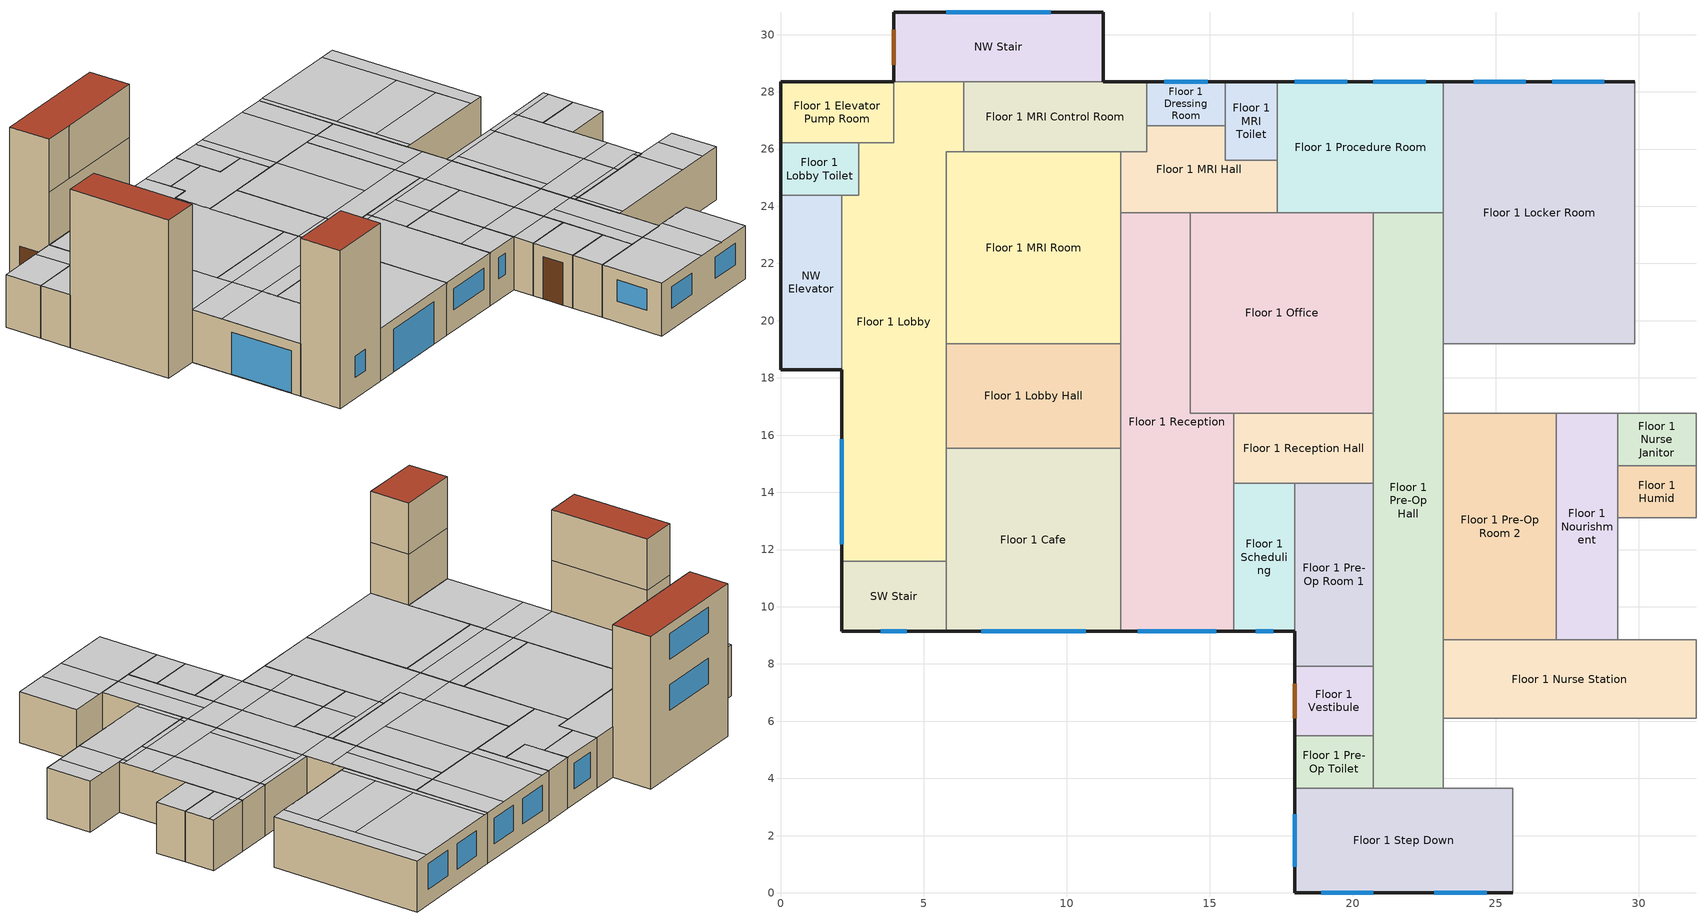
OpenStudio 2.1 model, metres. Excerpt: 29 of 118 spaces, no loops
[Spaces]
Floor 1 Vestibule
 floor ground: 20.73,7.92 20.73,5.49 17.98,5.49 17.98,7.92 z0
 wall outside: 17.98,7.92 17.98,5.49 z0:3.05
 wall to Floor 1 Pre-Op Hall: 20.73,5.49 20.73,7.92 z0:3.05
 wall to Floor 1 Pre-Op Room 1: 20.73,7.92 17.98,7.92 z0:3.05
 wall to Floor 1 Pre-Op Toilet: 17.98,5.49 20.73,5.49 z0:3.05
 door: 17.98,7.32 17.98,6.1 z0:2.44
 ceiling to Floor 2 Exam 1: 20.73,5.49 20.73,7.92 17.98,7.92 17.98,5.49 z3.05
Floor 1 Lobby
 floor ground: 6.4,28.35 6.4,25.91 5.79,25.91 5.79,11.58 2.13,11.58 2.13,24.38 2.74,24.38 2.74,26.21 3.96,26.21 3.96,28.35 z0
 wall outside: 2.13,18.29 2.13,11.58 z0:3.05
 wall to SW Stair: 2.13,11.58 5.79,11.58 z0:3.05
 wall to Floor 1 MRI Room: 5.79,19.2 5.79,25.91 6.4,25.91 z0:3.05
 wall to Floor 1 Elevator Pump Room: 3.96,28.35 3.96,26.21 2.74,26.21 z0:3.05
 wall to Floor 1 Lobby Toilet: 2.74,26.21 2.74,24.38 2.13,24.38 z0:3.05
 wall to Floor 1 MRI Control Room: 6.4,25.91 6.4,28.35 z0:3.05
 wall to Floor 1 Cafe: 5.79,11.58 5.79,15.54 z0:3.05
 wall to Floor 1 Lobby Hall: 5.79,15.54 5.79,19.2 z0:3.05
 wall to NW Stair: 6.4,28.35 3.96,28.35 z0:3.05
 wall to NW Elevator: 2.13,24.38 2.13,18.29 z0:3.05
 window (Window U-0.620788435 and Window SHGC 0.407): 2.13,15.85 2.13,12.19 z0.03:2.46
 ceiling to Floor 2 Work Hall: 5.79,16.46 5.79,18.29 2.13,18.29 2.13,16.46 z3.05
 ceiling to Floor 2 Work: 5.79,18.29 5.79,25.91 6.4,25.91 6.4,28.35 3.96,28.35 3.96,26.21 2.74,26.21 2.74,24.38 2.13,24.38 2.13,18.29 z3.05
 ceiling to Floor 2 Reception: 5.79,11.58 5.79,16.46 2.13,16.46 2.13,11.58 z3.05
Floor 1 Scheduling
 floor ground: 17.98,14.33 17.98,9.14 15.85,9.14 15.85,14.33 z0
 wall outside: 15.85,9.14 17.98,9.14 z0:3.05
 wall to Floor 1 Reception: 15.85,14.33 15.85,9.14 z0:3.05
 wall to Floor 1 Pre-Op Room 1: 17.98,9.14 17.98,14.33 z0:3.05
 wall to Floor 1 Reception Hall: 17.98,14.33 15.85,14.33 z0:3.05
 window (Window U-0.620788435 and Window SHGC 0.407): 16.61,9.14 17.22,9.14 z1.22:2.44
 ceiling to Floor 2 Reception Toilet: 17.98,10.97 17.98,14.33 15.85,14.33 15.85,10.97 z3.05
 ceiling to Floor 2 Reception Hall: 17.98,9.14 17.98,10.97 15.85,10.97 15.85,9.14 z3.05
SW Stair
 floor ground: 5.79,11.58 5.79,9.14 2.13,9.14 2.13,11.58 z0
 wall outside: 2.13,11.58 2.13,9.14 5.79,9.14 z0:9.14
 wall to Floor 3 Undeveloped 2: 5.79,9.14 5.79,11.58 2.13,11.58 z6.1:9.14
 wall to Floor 1 Cafe: 5.79,9.14 5.79,11.58 z0:3.05
 wall to Floor 2 Reception: 5.79,9.14 5.79,11.58 2.13,11.58 z3.05:6.1
 window (Window U-0.620788435 and Window SHGC 0.407): 3.51,9.14 4.42,9.14 z1.22:2.44
 roof outside: 5.79,9.14 5.79,11.58 2.13,11.58 2.13,9.14 z9.14
Floor 1 Lobby Hall
 floor ground: 11.89,19.2 11.89,15.54 5.79,15.54 5.79,19.2 z0
 wall to Floor 1 MRI Room: 11.89,19.2 5.79,19.2 z0:3.05
 wall to Floor 1 Cafe: 5.79,15.54 11.89,15.54 z0:3.05
 wall to Floor 1 Reception: 11.89,15.54 11.89,19.2 z0:3.05
 ceiling to Floor 2 Work Hall: 11.89,16.46 11.89,18.29 5.79,18.29 5.79,16.46 z3.05
 ceiling to Floor 2 Work: 11.89,18.29 11.89,19.2 5.79,19.2 5.79,18.29 z3.05
 ceiling to Floor 2 Reception: 11.89,15.54 11.89,16.46 5.79,16.46 5.79,15.54 z3.05
Floor 1 Pre-Op Room 1
 floor ground: 20.73,14.33 20.73,7.92 17.98,7.92 17.98,14.33 z0
 wall outside: 17.98,9.14 17.98,7.92 z0:3.05
 wall to Floor 1 Reception Hall: 20.73,14.33 17.98,14.33 z0:3.05
 wall to Floor 1 Pre-Op Hall: 20.73,7.92 20.73,14.33 z0:3.05
 ceiling to Floor 2 Scheduling 2: 20.73,10.97 20.73,14.33 17.98,14.33 17.98,10.97 z3.05
 ceiling to Floor 2 Reception Hall: 20.73,9.14 20.73,10.97 17.98,10.97 17.98,9.14 z3.05
 ceiling to Floor 2 Exam 1: 20.73,7.92 20.73,9.14 17.98,9.14 17.98,7.92 z3.05
Floor 1 MRI Hall
 floor ground: 15.54,26.82 15.54,25.6 17.37,25.6 17.37,23.77 11.89,23.77 11.89,25.91 12.8,25.91 12.8,26.82 z0
 wall to Floor 1 MRI Toilet: 17.37,25.6 15.54,25.6 15.54,26.82 z0:3.05
 wall to Floor 1 Dressing Room: 15.54,26.82 12.8,26.82 z0:3.05
 wall to Floor 1 Office: 14.33,23.77 17.37,23.77 z0:3.05
 wall to Floor 1 MRI Room: 11.89,25.91 11.89,23.77 z0:3.05
 wall to Floor 1 MRI Control Room: 12.8,26.82 12.8,25.91 11.89,25.91 z0:3.05
 wall to Floor 1 Reception: 11.89,23.77 14.33,23.77 z0:3.05
 wall to Floor 1 Procedure Room: 17.37,23.77 17.37,25.6 z0:3.05
 ceiling to Floor 2 Work: 17.37,23.77 17.37,25.6 15.54,25.6 15.54,26.82 12.8,26.82 12.8,25.91 11.89,25.91 11.89,23.77 z3.05
Floor 1 Pre-Op Hall
 floor ground: 23.16,23.77 23.16,3.66 20.73,3.66 20.73,23.77 z0
 wall to Floor 1 Nurse Hall: 23.16,3.66 23.16,6.1 z0:3.05
 wall to Floor 1 Office: 20.73,23.77 20.73,16.76 z0:3.05
 wall to Floor 1 Locker Room Hall: 23.16,16.76 23.16,19.2 z0:3.05
 wall to Floor 1 Pre-Op Room 2: 23.16,8.84 23.16,16.76 z0:3.05
 wall to Floor 1 Procedure Room: 23.16,23.77 20.73,23.77 z0:3.05
 wall to Floor 1 Nurse Station: 23.16,6.1 23.16,8.84 z0:3.05
 wall to Floor 1 Step Down: 20.73,3.66 23.16,3.66 z0:3.05
 wall to Floor 1 Locker Room: 23.16,19.2 23.16,23.77 z0:3.05
 wall to Floor 1 Pre-Op Toilet: 20.73,5.49 20.73,3.66 z0:3.05
 wall to Floor 1 Reception Hall: 20.73,16.76 20.73,14.33 z0:3.05
 ceiling to Floor 2 Exam 1: 21.64,3.66 21.64,9.14 20.73,9.14 20.73,3.66 z3.05
 ceiling to Floor 2 Exam Hall 1: 23.16,3.66 23.16,9.14 21.64,9.14 21.64,3.66 z3.05
 ceiling to Floor 2 Work Hall: 23.16,16.46 23.16,18.29 20.73,18.29 20.73,16.46 z3.05
 ceiling to Floor 2 Exam Hall 6: 23.16,18.29 23.16,23.77 21.64,23.77 21.64,18.29 z3.05
 ceiling to Floor 2 Exam 9: 21.64,18.29 21.64,23.77 20.73,23.77 20.73,18.29 z3.05
 ceiling to Floor 2 Scheduling 2: 23.16,10.97 23.16,16.46 20.73,16.46 20.73,10.97 z3.05
 ceiling to Floor 2 Reception Hall: 23.16,9.14 23.16,10.97 20.73,10.97 20.73,9.14 z3.05
NW Elevator
 floor ground: 2.13,24.38 2.13,18.29 0,18.29 0,24.38 z0
 wall outside: 0,24.38 0,18.29 2.13,18.29 z0:9.14
 wall to Floor 3 Office Toilet: 2.13,24.38 0,24.38 z6.1:9.14
 wall to Floor 1 Lobby Toilet: 2.13,24.38 0,24.38 z0:3.05
 wall to Floor 3 Elevator Hall: 2.13,18.29 2.13,24.38 z6.1:9.14
 wall to Floor 2 Work Toilet: 2.13,24.38 0,24.38 z3.05:6.1
 wall to Floor 2 Work: 2.13,18.29 2.13,24.38 z3.05:6.1
 roof outside: 2.13,18.29 2.13,24.38 0,24.38 0,18.29 z9.14
Floor 1 Reception
 floor ground: 14.33,23.77 14.33,16.76 15.85,16.76 15.85,9.14 11.89,9.14 11.89,23.77 z0
 wall outside: 11.89,9.14 15.85,9.14 z0:3.05
 wall to Floor 1 Cafe: 11.89,15.54 11.89,9.14 z0:3.05
 wall to Floor 1 Reception Hall: 15.85,14.33 15.85,16.76 z0:3.05
 wall to Floor 1 Office: 15.85,16.76 14.33,16.76 14.33,23.77 z0:3.05
 wall to Floor 1 MRI Room: 11.89,23.77 11.89,19.2 z0:3.05
 window (Window U-0.620788435 and Window SHGC 0.407): 12.5,9.14 15.24,9.14 z1.22:2.44
 ceiling to Floor 2 Work Hall: 15.85,16.46 15.85,16.76 14.33,16.76 14.33,18.29 11.89,18.29 11.89,16.46 z3.05
 ceiling to Floor 2 Reception: 15.85,9.14 15.85,16.46 11.89,16.46 11.89,9.14 z3.05
 ceiling to Floor 2 Work: 14.33,18.29 14.33,23.77 11.89,23.77 11.89,18.29 z3.05
NW Stair
 floor ground: 11.28,30.78 11.28,28.35 3.96,28.35 3.96,30.78 z0
 wall outside: 11.28,28.35 11.28,30.78 3.96,30.78 3.96,28.35 z0:9.14
 wall to Floor 3 Office: 5.79,28.35 11.28,28.35 z6.1:9.14
 wall to Floor 1 MRI Control Room: 6.4,28.35 11.28,28.35 z0:3.05
 wall to Floor 2 Work: 3.96,28.35 11.28,28.35 z3.05:6.1
 wall to Floor 3 Elevator Hall: 3.96,28.35 5.79,28.35 z6.1:9.14
 window (Window U-0.620788435 and Window SHGC 0.407): 9.45,30.78 5.79,30.78 z3.96:5.49; 9.45,30.78 5.79,30.78 z7.01:8.53
 door: 3.96,30.18 3.96,28.96 z0:2.44
 roof outside: 11.28,28.35 11.28,30.78 3.96,30.78 3.96,28.35 z9.14
Floor 1 MRI Room
 floor ground: 11.89,25.91 11.89,19.2 5.79,19.2 5.79,25.91 z0
 wall to Floor 1 MRI Control Room: 11.89,25.91 6.4,25.91 z0:3.05
 ceiling to Floor 2 Work: 11.89,19.2 11.89,25.91 5.79,25.91 5.79,19.2 z3.05
Floor 1 Procedure Room
 floor ground: 23.16,28.35 23.16,23.77 17.37,23.77 17.37,28.35 z0
 wall outside: 23.16,28.35 17.37,28.35 z0:3.05
 wall to Floor 1 Locker Room: 23.16,23.77 23.16,28.35 z0:3.05
 wall to Floor 1 Office: 17.37,23.77 20.73,23.77 z0:3.05
 wall to Floor 1 MRI Toilet: 17.37,28.35 17.37,25.6 z0:3.05
 window (Window U-0.620788435 and Window SHGC 0.407): 19.81,28.35 17.98,28.35 / 22.56,28.35 20.73,28.35 z0.91:2.44
 ceiling to Floor 2 Work: 17.98,23.77 17.98,28.35 17.37,28.35 17.37,23.77 z3.05
 ceiling to Floor 2 Exam Hall 6: 23.16,23.77 23.16,28.35 21.64,28.35 21.64,23.77 z3.05
 ceiling to Floor 2 Exam 9: 21.64,23.77 21.64,28.35 17.98,28.35 17.98,23.77 z3.05
Floor 1 Cafe
 floor ground: 11.89,15.54 11.89,9.14 5.79,9.14 5.79,15.54 z0
 wall outside: 5.79,9.14 11.89,9.14 z0:3.05
 window (Window U-0.620788435 and Window SHGC 0.407): 7.01,9.14 10.67,9.14 z0.03:2.46
 ceiling to Floor 2 Reception: 11.89,9.14 11.89,15.54 5.79,15.54 5.79,9.14 z3.05
Floor 1 Pre-Op Room 2
 floor ground: 27.13,16.76 27.13,8.84 23.16,8.84 23.16,16.76 z0
 wall to Floor 1 Nurse Station: 23.16,8.84 27.13,8.84 z0:3.05
 wall to Floor 1 Locker Room Hall: 27.13,16.76 23.16,16.76 z0:3.05
 wall to Floor 1 Nourishment: 27.13,8.84 27.13,16.76 z0:3.05
 ceiling to Floor 2 Work Hall: 27.13,16.46 27.13,16.76 23.16,16.76 23.16,16.46 z3.05
 ceiling to Floor 2 Exam Hall 1: 23.47,8.84 23.47,9.14 23.16,9.14 23.16,8.84 z3.05
 ceiling to Floor 2 Exam 2: 27.13,8.84 27.13,9.14 23.47,9.14 23.47,8.84 z3.05
 ceiling to Floor 2 Reception Hall: 27.13,9.14 27.13,10.97 23.16,10.97 23.16,9.14 z3.05
 ceiling to Floor 2 Scheduling 2: 23.77,10.97 23.77,16.46 23.16,16.46 23.16,10.97 z3.05
 ceiling to Floor 2 X-Ray: 27.13,10.97 27.13,16.46 23.77,16.46 23.77,10.97 z3.05
Floor 1 Locker Room
 floor ground: 29.87,28.35 29.87,19.2 23.16,19.2 23.16,28.35 z0
 wall outside: 29.87,28.35 23.16,28.35 z0:3.05
 wall to Floor 1 Locker Room Hall: 23.16,19.2 29.87,19.2 z0:3.05
 wall to Floor 1 Lounge: 29.87,19.2 29.87,28.35 z0:3.05
 window (Window U-0.620788435 and Window SHGC 0.407): 28.8,28.35 26.97,28.35 / 26.06,28.35 24.23,28.35 z0.91:2.44
 ceiling to Floor 2 Exam Hall 5: 29.87,19.2 29.87,28.35 28.96,28.35 28.96,19.2 z3.05
 ceiling to Floor 2 Exam 8: 28.96,23.77 28.96,28.35 23.47,28.35 23.47,23.77 z3.05
 ceiling to Floor 2 Exam Hall 6: 23.47,19.2 23.47,28.35 23.16,28.35 23.16,19.2 z3.05
 ceiling to Floor 2 Nurse Station 2: 28.96,19.2 28.96,21.34 23.47,21.34 23.47,19.2 z3.05
 ceiling to Floor 2 Storage 3: 28.96,21.34 28.96,23.77 23.47,23.77 23.47,21.34 z3.05
Floor 1 Nurse Station
 floor ground: 32,8.84 32,6.1 23.16,6.1 23.16,8.84 z0
 wall to Floor 1 Nurse Hall: 23.16,6.1 32,6.1 z0:3.05
 wall to Floor 1 Clean: 32,8.84 29.26,8.84 z0:3.05
 wall to Floor 1 Nourishment: 29.26,8.84 27.13,8.84 z0:3.05
 wall to Floor 1 PACU: 32,6.1 32,8.84 z0:3.05
 ceiling to Floor 2 Exam Hall 2: 30.78,6.1 30.78,8.84 28.96,8.84 28.96,6.1 z3.05
 ceiling to Floor 2 Exam Hall 1: 23.47,6.1 23.47,8.84 23.16,8.84 23.16,6.1 z3.05
 ceiling to Floor 2 Exam 3: 32,6.1 32,8.84 30.78,8.84 30.78,6.1 z3.05
 ceiling to Floor 2 Exam 2: 28.96,6.1 28.96,8.84 23.47,8.84 23.47,6.1 z3.05
Floor 1 Pre-Op Toilet
 floor ground: 20.73,5.49 20.73,3.66 17.98,3.66 17.98,5.49 z0
 wall outside: 17.98,5.49 17.98,3.66 z0:3.05
 wall to Floor 1 Step Down: 17.98,3.66 20.73,3.66 z0:3.05
 ceiling to Floor 2 Exam 1: 20.73,3.66 20.73,5.49 17.98,5.49 17.98,3.66 z3.05
Floor 1 Dressing Room
 floor ground: 15.54,28.35 15.54,26.82 12.8,26.82 12.8,28.35 z0
 wall outside: 15.54,28.35 12.8,28.35 z0:3.05
 wall to Floor 1 MRI Toilet: 15.54,26.82 15.54,28.35 z0:3.05
 wall to Floor 1 MRI Control Room: 12.8,28.35 12.8,26.82 z0:3.05
 window (Window U-0.620788435 and Window SHGC 0.407): 14.94,28.35 13.41,28.35 z0.91:2.44
 ceiling to Floor 2 Work: 15.54,26.82 15.54,28.35 12.8,28.35 12.8,26.82 z3.05
Floor 1 Office
 floor ground: 20.73,23.77 20.73,16.76 14.33,16.76 14.33,23.77 z0
 wall to Floor 1 Reception Hall: 15.85,16.76 20.73,16.76 z0:3.05
 ceiling to Floor 2 Work Hall: 20.73,16.76 20.73,18.29 14.33,18.29 14.33,16.76 z3.05
 ceiling to Floor 2 Exam 9: 20.73,18.29 20.73,23.77 17.98,23.77 17.98,18.29 z3.05
 ceiling to Floor 2 Work: 17.98,18.29 17.98,23.77 14.33,23.77 14.33,18.29 z3.05
Floor 1 Nourishment
 floor ground: 29.26,16.76 29.26,8.84 27.13,8.84 27.13,16.76 z0
 wall to Floor 1 Nurse Janitor: 29.26,14.94 29.26,16.76 z0:3.05
 wall to Floor 1 Humid: 29.26,13.11 29.26,14.94 z0:3.05
 wall to Floor 1 Locker Room Hall: 29.26,16.76 27.13,16.76 z0:3.05
 wall to Floor 1 Clean: 29.26,8.84 29.26,13.11 z0:3.05
 ceiling to Floor 2 X-Ray: 29.26,10.97 29.26,16.46 27.13,16.46 27.13,10.97 z3.05
 ceiling to Floor 2 Exam 2: 28.96,8.84 28.96,9.14 27.13,9.14 27.13,8.84 z3.05
 ceiling to Floor 2 Reception Hall: 29.26,9.14 29.26,10.97 27.13,10.97 27.13,9.14 z3.05
 ceiling to Floor 2 Work Hall: 29.26,16.46 29.26,16.76 27.13,16.76 27.13,16.46 z3.05
 ceiling to Floor 2 Exam Hall 2: 29.26,8.84 29.26,9.14 28.96,9.14 28.96,8.84 z3.05
Floor 1 Elevator Pump Room
 floor ground: 3.96,28.35 3.96,26.21 0,26.21 0,28.35 z0
 wall outside: 3.96,28.35 0,28.35 0,26.21 z0:3.05
 wall to Floor 1 Lobby Toilet: 0,26.21 2.74,26.21 z0:3.05
 ceiling to Floor 2 Work: 3.96,26.21 3.96,28.35 2.74,28.35 2.74,26.21 z3.05
 ceiling to Floor 2 Janitor: 2.74,26.21 2.74,28.35 0,28.35 0,26.21 z3.05
Floor 1 Lobby Toilet
 floor ground: 2.74,26.21 2.74,24.38 0,24.38 0,26.21 z0
 wall outside: 0,26.21 0,24.38 z0:3.05
 ceiling to Floor 2 Work Toilet: 2.74,24.38 2.74,26.21 0,26.21 0,24.38 z3.05
Floor 1 MRI Control Room
 floor ground: 12.8,28.35 12.8,25.91 6.4,25.91 6.4,28.35 z0
 wall outside: 12.8,28.35 11.28,28.35 z0:3.05
 ceiling to Floor 2 Work: 12.8,25.91 12.8,28.35 6.4,28.35 6.4,25.91 z3.05
Floor 1 Humid
 floor ground: 32,14.94 32,13.11 29.26,13.11 29.26,14.94 z0
 wall to Floor 1 Clean: 29.26,13.11 32,13.11 z0:3.05
 wall to Floor 1 Nurse Janitor: 32,14.94 29.26,14.94 z0:3.05
 wall to Floor 1 Sterile Storage: 32,13.11 32,14.94 z0:3.05
 ceiling to Floor 2 X-Ray: 32,13.11 32,14.94 29.26,14.94 29.26,13.11 z3.05
Floor 1 Step Down
 floor ground: 25.6,3.66 25.6,0 17.98,0 17.98,3.66 z0
 wall outside: 17.98,3.66 17.98,0 25.6,0 z0:3.05
 wall to Floor 1 Nurse Hall: 25.6,3.66 23.16,3.66 z0:3.05
 wall to Floor 1 Recovery Room: 25.6,0 25.6,3.66 z0:3.05
 window (Window U-0.620788435 and Window SHGC 0.407): 22.86,0 24.69,0 / 18.9,0 20.73,0 / 17.98,2.74 17.98,0.91 z1.22:2.44
 ceiling to Floor 2 Exam 1: 21.64,0 21.64,3.66 17.98,3.66 17.98,0 z3.05
 ceiling to Floor 2 Exam Hall 1: 23.47,0 23.47,3.66 21.64,3.66 21.64,0 z3.05
 ceiling to Floor 2 Exam 2: 25.6,0 25.6,3.66 23.47,3.66 23.47,0 z3.05
Floor 1 Reception Hall
 floor ground: 20.73,16.76 20.73,14.33 15.85,14.33 15.85,16.76 z0
 ceiling to Floor 2 Work Hall: 20.73,16.46 20.73,16.76 15.85,16.76 15.85,16.46 z3.05
 ceiling to Floor 2 Reception Toilet: 17.98,14.33 17.98,16.46 15.85,16.46 15.85,14.33 z3.05
 ceiling to Floor 2 Scheduling 2: 20.73,14.33 20.73,16.46 17.98,16.46 17.98,14.33 z3.05
Floor 1 Nurse Janitor
 floor ground: 32,16.76 32,14.94 29.26,14.94 29.26,16.76 z0
 wall to Floor 1 Sterile Storage: 32,14.94 32,16.76 z0:3.05
 wall to Floor 1 Locker Room Hall: 32,16.76 29.26,16.76 z0:3.05
 ceiling to Floor 2 Work Hall: 32,16.46 32,16.76 29.26,16.76 29.26,16.46 z3.05
 ceiling to Floor 2 X-Ray: 32,14.94 32,16.46 29.26,16.46 29.26,14.94 z3.05
Floor 1 MRI Toilet
 floor ground: 17.37,28.35 17.37,25.6 15.54,25.6 15.54,28.35 z0
 wall outside: 17.37,28.35 15.54,28.35 z0:3.05
 ceiling to Floor 2 Work: 17.37,25.6 17.37,28.35 15.54,28.35 15.54,25.6 z3.05
[Site]
Miami Intl Ap_FL_USA: Latitude {deg}=25.82; Longitude {deg}=-80.3; Time Zone {hr}=-5; Elevation {m}=11; Terrain=City
[Building]
DOE Ref Pre-1980-Outpatient-ASHRAE 169-2006-1A created: 2017-12-29 16:55:58 -0700: North Axis {deg}=0; Default Construction Set=DOE Ref Pre-1980 - Outpatient - ASHRAE 169-2006-1A adj ext wall insulation adj roof insulation; Standards Building Type=Outpatient
[Site:GroundTemperature:BuildingSurface]
22.509, 22.645, 22.781, 22.956, 23.052, 23.08, 23.116, 23.108, 23.133, 23.139, 23.077, 22.913
[Site:WaterMainsTemperature]
Calculation Method=Correlation; Annual Average Outdoor Air Temperature {C}=24.4917; Maximum Difference In Monthly Average Outdoor Air Temperatures {deltaC}=8.7
[SizingPeriod:DesignDay] Barometric Pressure {Pa}=101193; Sky Clearness=0; Rain Indicator=0; Snow Indicator=0; Day of Month=21; Daylight Saving Time Indicator=0; Humidity Indicating Type=Wetbulb; Dry-Bulb Temperature Range Modifier Type=DefaultMultipliers
Name | Maximum Dry-Bulb Temperature {C} | Daily Dry-Bulb Temperature Range {deltaC} | Humidity Indicating Conditions at Maximum Dry-Bulb | Wind Speed {m/s} | Wind Direction {deg} | Month | Day Type | Solar Model Indicator | ASHRAE Taub | ASHRAE Taud
Miami Intl Ap Ann Htg 99.6% Condns DB | 8.7 | 0 | 8.7 | 3.8 | 340 | 1 | WinterDesignDay | ASHRAEClearSky
Miami Intl Ap Ann Clg .4% Condns DB=>MWB | 33.2 | 6.7 | 25.3 | 4.5 | 140 | 7 | SummerDesignDay | ASHRAETau | 0.528 | 1.905
[ClimateZones]
Climate Zone Value 1=1A; Climate Zone Institution Name 2=CEC; Climate Zone Document Name 2=California Climate Zone Descriptions; Climate Zone Document Year 2=1995
[Material:NoMass] Thermal Absorptance=0.9; Solar Absorptance=0.7
Name | Roughness | Thermal Resistance {m2-K/W} | Visible Absorptance
CP02 CARPET PAD | VeryRough | 0.21648 | 0.8
Typical Carpet Pad | Smooth | 0.21648 | 0.8
Typical Insulation | Smooth | 0.0282222 | 0.7
Typical Insulation R-2.17_R-value 4.721641298 (ft^2*h*R/Btu) | Smooth | 0.831529 | 0.7
Typical Insulation R-8.88_R-value 15.53485575 (ft^2*h*R/Btu) | Smooth | 2.73585 | 0.7
[Material]
Name | Roughness | Thickness {m} | Conductivity {W/m-K} | Density {kg/m3} | Specific Heat {J/kg-K} | Thermal Absorptance | Solar Absorptance | Visible Absorptance
100mm Normalweight concrete floor | MediumSmooth | 0.1016 | 2.31 | 2322 | 832
G01 13mm gypsum board | Smooth | 0.0127 | 0.16 | 800 | 1090 | 0.9 | 0.7 | 0.5
4 in. Normalweight Concrete Floor | MediumRough | 0.1016 | 2.31 | 2322 | 832 | 0.9 | 0.7 | 0.7
25mm Stucco | Smooth | 0.0254 | 0.72 | 1856 | 840 | 0.9 | 0.7 | 0.7
5/8 in. Gypsum Board | MediumSmooth | 0.0159 | 0.16 | 800 | 1090 | 0.9 | 0.7 | 0.7
Roof Membrane | VeryRough | 0.0095 | 0.16 | 1121.29 | 1460 | 0.9 | 0.77 | 0.7
Metal Roof Surface; F08 Metal surface | Smooth | 0.0008 | 45.28 | 7824 | 500 | 0.9 | 0.7 | 0.7
HW CONCRETE 8 in | Rough | 0.2032 | 1.31125 | 2240 | 837.36 | 0.9 | 0.7 | 0.7
8 in. Concrete Block Basement Wall | MediumRough | 0.2032 | 1.326 | 1842 | 912 | 0.9 | 0.7 | 0.7
G05 25mm wood | MediumSmooth | 0.0254 | 0.15 | 608 | 1630 | 0.9 | 0.5 | 0.5
Std Wood 6inch | MediumSmooth | 0.15 | 0.12 | 540 | 1210 | 0.9 | 0.7 | 0.7
[Construction]
Typical Insulated Exterior Mass Floor: 4 in. Normalweight Concrete Floor, Typical Carpet Pad
Typical Interior Floor: 100mm Normalweight concrete floor, CP02 CARPET PAD
Typical Interior Wall: G01 13mm gypsum board, G01 13mm gypsum board
Typical Interior Ceiling: CP02 CARPET PAD, 100mm Normalweight concrete floor
ext-slab-steel-frame: HW CONCRETE 8 in, CP02 CARPET PAD
Typical Insulated Basement Mass Wall: 8 in. Concrete Block Basement Wall
U 1.22 SHGC 0.54 Simple Glazing Window: U 1.22 SHGC 0.54 Simple Glazing
Typical Insulated Metal Door: F08 Metal surface, Typical Insulation
Typical Overhead Door: Typical Insulation
Typical Interior Window: Clear 3mm
Typical Interior Door; Typical Interior Partition: G05 25mm wood
InteriorFurnishings: Std Wood 6inch
Typical Insulated Steel Framed Exterior Wall R-4.35 adj ext wall insulation: 25mm Stucco, 5/8 in. Gypsum Board, Typical Insulation R-2.17_R-value 4.721641298 (ft^2*h*R/Btu), 5/8 in. Gypsum Board
Typical IEAD Roof R-10.0 adj roof insulation: Roof Membrane, Typical Insulation R-8.88_R-value 15.53485575 (ft^2*h*R/Btu), Metal Roof Surface
Window U-0.620788435 and Window SHGC 0.407: Simple Glazing Material U-0.620788435 and SHGC 0.407
[DefaultConstructionSet]
DOE Ref Pre-1980 - Outpatient - ASHRAE 169-2006-1A adj ext wall insulation adj roof insulation: Default Exterior Surface Constructions=Default Surface Constructions 1 adj ext wall insulation adj roof insulation; Default Interior Surface Constructions=Default Surface Constructions 2; Default Ground Contact Surface Constructions=Default Surface Constructions 3; Default Exterior SubSurface Constructions=Default Sub Surface Constructions 1; Default Interior SubSurface Constructions=Default Sub Surface Constructions 2; Interior Partition Construction=Typical Interior Partition
[DefaultSurfaceConstructions]
Name | Floor Construction | Wall Construction | Roof Ceiling Construction
Default Surface Constructions 2 | Typical Interior Floor | Typical Interior Wall | Typical Interior Ceiling
Default Surface Constructions 3 | ext-slab-steel-frame | Typical Insulated Basement Mass Wall
Default Surface Constructions 1 adj ext wall insulation adj roof insulation | Typical Insulated Exterior Mass Floor | Typical Insulated Steel Framed Exterior Wall R-4.35 adj ext wall insulation | Typical IEAD Roof R-10.0 adj roof insulation
[DefaultSubSurfaceConstructions]
Name | Fixed Window Construction | Operable Window Construction | Door Construction | Overhead Door Construction | Tubular Daylight Dome Construction | Tubular Daylight Diffuser Construction
Default Sub Surface Constructions 1 | U 1.22 SHGC 0.54 Simple Glazing Window | U 1.22 SHGC 0.54 Simple Glazing Window | Typical Insulated Metal Door | Typical Overhead Door | Typical Interior Window | Typical Interior Window
Default Sub Surface Constructions 2 | Typical Interior Window | Typical Interior Window | Typical Interior Door
[WindowMaterial:SimpleGlazingSystem]
Name | U-Factor {W/m2-K} | Solar Heat Gain Coefficient | Visible Transmittance
U 1.22 SHGC 0.54 Simple Glazing | 6.92748 | 0.54 | 0.38
Simple Glazing Material U-0.620788435 and SHGC 0.407 | 3.525 | 0.407
[WindowMaterial:Glazing]
Clear 3mm: Optical Data Type=SpectralAverage; Thickness {m}=0.003; Solar Transmittance at Normal Incidence=0.837; Front Side Solar Reflectance at Normal Incidence=0.075; Back Side Solar Reflectance at Normal Incidence=0.075; Visible Transmittance at Normal Incidence=0.898; Front Side Visible Reflectance at Normal Incidence=0.081; Back Side Visible Reflectance at Normal Incidence=0.081; Infrared Transmittance at Normal Incidence=0; Front Side Infrared Hemispherical Emissivity=0.84; Back Side Infrared Hemispherical Emissivity=0.84; Conductivity {W/m-K}=0.9; Dirt Correction Factor for Solar and Visible Transmittance=1; Solar Diffusing=No
[Space] Building Story=Building Story 1; Part of Total Floor Area=Yes
Name | Space Type | Thermal Zone
Floor 1 Pre-Op Room 2 | Outpatient PreOp | Floor 1 Pre-Op Room 2 ZN
Floor 1 Nurse Janitor | Outpatient Janitor | Floor 1 Nurse Janitor ZN
Floor 1 Vestibule | Outpatient Hall_infil | Floor 1 Vestibule ZN
Floor 1 Lobby | Outpatient Lobby | Floor 1 Lobby ZN
Floor 1 Scheduling | Outpatient Office | Floor 1 Scheduling ZN
SW Stair | Outpatient Stair | SW Stair ZN
Floor 1 Lobby Hall | Outpatient Hall | Floor 1 Lobby Hall ZN
Floor 1 Cafe | Outpatient Cafe | Floor 1 Cafe ZN
Floor 1 Pre-Op Room 1 | Outpatient PreOp | Floor 1 Pre-Op Room 1 ZN
Floor 1 Nourishment | Outpatient NurseStation | Floor 1 Nourishment ZN
Floor 1 Lobby Toilet | Outpatient Toilet | Floor 1 Lobby Toilet ZN
Floor 1 MRI Hall | Outpatient Hall | Floor 1 MRI Hall ZN
Floor 1 Pre-Op Hall | Outpatient Hall | Floor 1 Pre-Op Hall ZN
NW Elevator | Outpatient Stair | NW Elevator ZN
Floor 1 MRI Toilet | Outpatient Toilet | Floor 1 MRI Toilet ZN
Floor 1 Reception | Outpatient Reception | Floor 1 Reception ZN
NW Stair | Outpatient Stair | NW Stair ZN
Floor 1 Elevator Pump Room | Outpatient ElevatorPumpRoom | Floor 1 Elevator Pump Room ZN
Floor 1 MRI Room | Outpatient MRI | Floor 1 MRI Room ZN
Floor 1 Procedure Room | Outpatient ProcedureRoom | Floor 1 Procedure Room ZN
Floor 1 Locker Room | Outpatient LockerRoom | Floor 1 Locker Room ZN
Floor 1 Nurse Station | Outpatient NurseStation | Floor 1 Nurse Station ZN
Floor 1 MRI Control Room | Outpatient MRI_Control | Floor 1 MRI Control Room ZN
Floor 1 Pre-Op Toilet | Outpatient Toilet | Floor 1 Pre-Op Toilet ZN
Floor 1 Dressing Room | Outpatient DressingRoom | Floor 1 Dressing Room ZN
Floor 1 Office | Outpatient Office | Floor 1 Office ZN
Floor 1 Humid | Outpatient Office | Floor 1 Humid ZN
Floor 1 Step Down | Outpatient PACU | Floor 1 Step Down ZN
Floor 1 Reception Hall | Outpatient Hall | Floor 1 Reception Hall ZN
[SpaceType] Standards Building Type=Outpatient
Name | Default Schedule Set | Design Specification Outdoor Air Object | Standards Space Type
Outpatient Cafe | Outpatient Cafe Schedule Set | Outpatient Cafe Ventilation | Cafe
Outpatient DressingRoom | Outpatient DressingRoom Schedule Set | Outpatient DressingRoom Ventilation | DressingRoom
Outpatient ElevatorPumpRoom | Outpatient ElevatorPumpRoom Schedule Set | Outpatient ElevatorPumpRoom Ventilation | ElevatorPumpRoom
Outpatient Hall | Outpatient Hall Schedule Set | Outpatient Hall Ventilation | Hall
Outpatient Hall_infil | Outpatient Hall_infil Schedule Set | Outpatient Hall_infil Ventilation | Hall_infil
Outpatient Janitor | Outpatient Janitor Schedule Set | Outpatient Janitor Ventilation | Janitor
Outpatient Lobby | Outpatient Lobby Schedule Set | Outpatient Lobby Ventilation | Lobby
Outpatient LockerRoom | Outpatient LockerRoom Schedule Set | Outpatient LockerRoom Ventilation | LockerRoom
Outpatient MRI | Outpatient MRI Schedule Set | Outpatient MRI Ventilation | MRI
Outpatient MRI_Control | Outpatient MRI_Control Schedule Set | Outpatient MRI_Control Ventilation | MRI_Control
Outpatient NurseStation | Outpatient NurseStation Schedule Set | Outpatient NurseStation Ventilation | NurseStation
Outpatient Office | Outpatient Office Schedule Set | Outpatient Office Ventilation | Office
Outpatient PACU | Outpatient PACU Schedule Set | Outpatient PACU Ventilation | PACU
Outpatient PreOp | Outpatient PreOp Schedule Set | Outpatient PreOp Ventilation | PreOp
Outpatient ProcedureRoom | Outpatient ProcedureRoom Schedule Set | Outpatient ProcedureRoom Ventilation | ProcedureRoom
Outpatient Stair | Outpatient Stair Schedule Set | Outpatient Stair Ventilation | Stair
Outpatient Toilet | Outpatient Toilet Schedule Set | Outpatient Toilet Ventilation | Toilet
Outpatient Reception | Outpatient Reception Schedule Set | Outpatient Reception Ventilation | Reception
[Lights:Definition] Design Level Calculation Method=Watts/Area; Fraction Radiant=0.7; Fraction Visible=0.2
Name | Watts per Space Floor Area {W/m2}
Outpatient Cafe Lights Definition | 13.9931
Outpatient DressingRoom Lights Definition; Outpatient Office Lights Definition | 19.375
Outpatient ElevatorPumpRoom Lights Definition | 7.53474
Outpatient Hall Lights Definition; Outpatient Hall_infil Lights Definition; Outpatient Stair Lights Definition; Outpatient Toilet Lights Definition | 8.61113
Outpatient Janitor Lights Definition; Outpatient Lobby Lights Definition; Outpatient Reception Lights Definition | 10.7639
Outpatient LockerRoom Lights Definition | 9.68752
Outpatient MRI Lights Definition; Outpatient MRI_Control Lights Definition; Outpatient NurseStation Lights Definition | 22.6042
Outpatient PACU Lights Definition | 24.757
Outpatient PreOp Lights Definition | 15.0695
Outpatient ProcedureRoom Lights Definition | 17.2223
[Lights]
Name | Lights Definition | Space or SpaceType
Outpatient Cafe Lights | Outpatient Cafe Lights Definition | Outpatient Cafe
Outpatient DressingRoom Lights | Outpatient DressingRoom Lights Definition | Outpatient DressingRoom
Outpatient ElevatorPumpRoom Lights | Outpatient ElevatorPumpRoom Lights Definition | Outpatient ElevatorPumpRoom
Outpatient Hall Lights | Outpatient Hall Lights Definition | Outpatient Hall
Outpatient Hall_infil Lights | Outpatient Hall_infil Lights Definition | Outpatient Hall_infil
Outpatient Janitor Lights | Outpatient Janitor Lights Definition | Outpatient Janitor
Outpatient Lobby Lights | Outpatient Lobby Lights Definition | Outpatient Lobby
Outpatient LockerRoom Lights | Outpatient LockerRoom Lights Definition | Outpatient LockerRoom
Outpatient MRI Lights | Outpatient MRI Lights Definition | Outpatient MRI
Outpatient MRI_Control Lights | Outpatient MRI_Control Lights Definition | Outpatient MRI_Control
Outpatient NurseStation Lights | Outpatient NurseStation Lights Definition | Outpatient NurseStation
Outpatient Office Lights | Outpatient Office Lights Definition | Outpatient Office
Outpatient PACU Lights | Outpatient PACU Lights Definition | Outpatient PACU
Outpatient PreOp Lights | Outpatient PreOp Lights Definition | Outpatient PreOp
Outpatient ProcedureRoom Lights | Outpatient ProcedureRoom Lights Definition | Outpatient ProcedureRoom
Outpatient Reception Lights | Outpatient Reception Lights Definition | Outpatient Reception
Outpatient Stair Lights | Outpatient Stair Lights Definition | Outpatient Stair
Outpatient Toilet Lights | Outpatient Toilet Lights Definition | Outpatient Toilet
[ElectricEquipment:Definition]
Name | Design Level Calculation Method | Watts per Space Floor Area {W/m2} | Fraction Radiant | Design Level {W} | Fraction Lost | Fraction Latent
Outpatient Cafe Elec Equip Definition; Outpatient DressingRoom Elec Equip Definition; Outpatient Hall Elec Equip Definition; Outpatient Hall_infil Elec Equip Definition; Outpatient Lobby Elec Equip Definition; Outpatient LockerRoom Elec Equip Definition; Outpatient MRI_Control Elec Equip Definition; Outpatient NurseStation Elec Equip Definition; Outpatient Office Elec Equip Definition; Outpatient PACU Elec Equip Definition; Outpatient PreOp Elec Equip Definition; Outpatient ProcedureRoom Elec Equip Definition; Outpatient Reception Elec Equip Definition | Watts/Area | 8.07293 | 0.5
Outpatient MRI Elec Equip Definition | EquipmentLevel |  | 0.5 | 23452
Outpatient Toilet Elec Equip Definition | Watts/Area | 8.07293 | 0.3 |  | 0.7
Elevator Pump Room Electric Equipment Definition | EquipmentLevel |  | 0.1 | 48165 | 0.9 | 0
[ElectricEquipment]
Name | Electric Equipment Definition | Space or SpaceType | Schedule
Outpatient Cafe Elec Equip | Outpatient Cafe Elec Equip Definition | Outpatient Cafe
Outpatient DressingRoom Elec Equip | Outpatient DressingRoom Elec Equip Definition | Outpatient DressingRoom
Outpatient Hall Elec Equip | Outpatient Hall Elec Equip Definition | Outpatient Hall
Outpatient Hall_infil Elec Equip | Outpatient Hall_infil Elec Equip Definition | Outpatient Hall_infil
Outpatient Lobby Elec Equip | Outpatient Lobby Elec Equip Definition | Outpatient Lobby
Outpatient LockerRoom Elec Equip | Outpatient LockerRoom Elec Equip Definition | Outpatient LockerRoom
Outpatient MRI Elec Equip | Outpatient MRI Elec Equip Definition | Outpatient MRI
Outpatient MRI_Control Elec Equip | Outpatient MRI_Control Elec Equip Definition | Outpatient MRI_Control
Outpatient NurseStation Elec Equip | Outpatient NurseStation Elec Equip Definition | Outpatient NurseStation
Outpatient Office Elec Equip | Outpatient Office Elec Equip Definition | Outpatient Office
Outpatient PACU Elec Equip | Outpatient PACU Elec Equip Definition | Outpatient PACU
Outpatient PreOp Elec Equip | Outpatient PreOp Elec Equip Definition | Outpatient PreOp
Outpatient ProcedureRoom Elec Equip | Outpatient ProcedureRoom Elec Equip Definition | Outpatient ProcedureRoom
Outpatient Reception Elec Equip | Outpatient Reception Elec Equip Definition | Outpatient Reception
Outpatient Toilet Elec Equip | Outpatient Toilet Elec Equip Definition | Outpatient Toilet
Elevator Pump Room Elevator Equipment | Elevator Pump Room Electric Equipment Definition | Floor 1 Elevator Pump Room | OutPatientHealthCare BLDG_ELEVATORS_Pre2004
[DesignSpecification:OutdoorAir]
Name | Outdoor Air Method | Outdoor Air Flow per Person {m3/s-person} | Outdoor Air Flow per Floor Area {m3/s-m2} | Outdoor Air Flow Air Changes per Hour {1/hr}
Outpatient Cafe Ventilation; Outpatient DressingRoom Ventilation; Outpatient NurseStation Ventilation; Outpatient Office Ventilation | Sum | 0.00943895
Outpatient ElevatorPumpRoom Ventilation; Outpatient Janitor Ventilation; Outpatient Stair Ventilation; Outpatient Toilet Ventilation |  | 0 | 0 | 0
Outpatient Hall Ventilation; Outpatient Hall_infil Ventilation | Sum |  | 0.000254
Outpatient Lobby Ventilation; Outpatient LockerRoom Ventilation; Outpatient Reception Ventilation | Sum | 0.00707921
Outpatient MRI Ventilation; Outpatient MRI_Control Ventilation | Sum |  | 0.001524
Outpatient PACU Ventilation; Outpatient PreOp Ventilation | Sum |  | 0.00169164
Outpatient ProcedureRoom Ventilation | Sum |  | 0.0023876
[DefaultScheduleSet] Number of People Schedule=Outpatient Bldg Occ; People Activity Level Schedule=Outpatient Activity; Lighting Schedule=Outpatient Bldg Light; Electric Equipment Schedule=Outpatient Bldg Equip; Infiltration Schedule=Outpatient Infil
Outpatient Cafe Schedule Set; Outpatient DressingRoom Schedule Set; Outpatient ElevatorPumpRoom Schedule Set; Outpatient Hall Schedule Set; Outpatient Hall_infil Schedule Set; Outpatient Janitor Schedule Set; Outpatient Lobby Schedule Set; Outpatient LockerRoom Schedule Set; Outpatient MRI Schedule Set; Outpatient MRI_Control Schedule Set; Outpatient NurseStation Schedule Set; Outpatient Office Schedule Set; Outpatient PACU Schedule Set; Outpatient PreOp Schedule Set; Outpatient ProcedureRoom Schedule Set; Outpatient Reception Schedule Set; Outpatient Stair Schedule Set; Outpatient Toilet Schedule Set
[ThermostatSetpoint:DualSetpoint] Heating Setpoint Temperature Schedule=Outpatient HtgSetp; Cooling Setpoint Temperature Schedule=Outpatient ClgSetp
Outpatient MRI Thermostat 1; Outpatient Hall Thermostat 2; Outpatient PreOp Thermostat 1; Outpatient Toilet Thermostat 1; Outpatient Stair Thermostat 2; Outpatient Toilet Thermostat 2; Outpatient Reception Thermostat 1; Outpatient Janitor Thermostat 4; Outpatient Hall Thermostat 10; Outpatient Toilet Thermostat 3; Outpatient Office Thermostat 3; Outpatient Stair Thermostat 3; Outpatient NurseStation Thermostat 2; Outpatient MRI_Control Thermostat 1; Outpatient Hall Thermostat 14; Outpatient Lobby Thermostat 1; Outpatient PACU Thermostat 1; Outpatient ProcedureRoom Thermostat 1; Outpatient ElevatorPumpRoom Thermostat 1; Outpatient Hall Thermostat 16; Outpatient LockerRoom Thermostat 2; Outpatient NurseStation Thermostat 4; Outpatient DressingRoom Thermostat 1; Outpatient Hall_infil Thermostat 5; Outpatient Office Thermostat 6; Outpatient Stair Thermostat 4; Outpatient Cafe Thermostat 1; Outpatient PreOp Thermostat 2; Outpatient Office Thermostat 10
[People:Definition] Number of People Calculation Method=People/Area; People per Space Floor Area {person/m2}=0.0538196; Fraction Radiant=0.3
Outpatient Cafe People Definition; Outpatient DressingRoom People Definition; Outpatient Lobby People Definition; Outpatient LockerRoom People Definition; Outpatient MRI People Definition; Outpatient MRI_Control People Definition; Outpatient NurseStation People Definition; Outpatient Office People Definition; Outpatient PACU People Definition; Outpatient PreOp People Definition; Outpatient ProcedureRoom People Definition; Outpatient Reception People Definition
[People] Work Efficiency Schedule=Work Efficiency Schedule; Clothing Insulation Schedule=Clothing Schedule; Air Velocity Schedule=Air Velocity Schedule
Name | People Definition | Space or SpaceType
Outpatient Cafe People | Outpatient Cafe People Definition | Outpatient Cafe
Outpatient DressingRoom People | Outpatient DressingRoom People Definition | Outpatient DressingRoom
Outpatient Lobby People | Outpatient Lobby People Definition | Outpatient Lobby
Outpatient LockerRoom People | Outpatient LockerRoom People Definition | Outpatient LockerRoom
Outpatient MRI People | Outpatient MRI People Definition | Outpatient MRI
Outpatient MRI_Control People | Outpatient MRI_Control People Definition | Outpatient MRI_Control
Outpatient NurseStation People | Outpatient NurseStation People Definition | Outpatient NurseStation
Outpatient Office People | Outpatient Office People Definition | Outpatient Office
Outpatient PACU People | Outpatient PACU People Definition | Outpatient PACU
Outpatient PreOp People | Outpatient PreOp People Definition | Outpatient PreOp
Outpatient ProcedureRoom People | Outpatient ProcedureRoom People Definition | Outpatient ProcedureRoom
Outpatient Reception People | Outpatient Reception People Definition | Outpatient Reception
[InternalMass:Definition]
Internal Mass Definition 1: Construction=InteriorFurnishings; Design Level Calculation Method=SurfaceArea/Area; Surface Area per Space Floor Area=2
[InternalMass] Internal Mass Definition=Internal Mass Definition 1
Name | Space or SpaceType
Floor 1 Cafe Mass | Floor 1 Cafe
Floor 1 Dressing Room Mass | Floor 1 Dressing Room
Floor 1 Humid Mass | Floor 1 Humid
Floor 1 Lobby Mass | Floor 1 Lobby
Floor 1 Lobby Hall Mass | Floor 1 Lobby Hall
Floor 1 Locker Room Mass | Floor 1 Locker Room
Floor 1 MRI Control Room Mass; Floor 1 MRI Control Room Mass 1 | Floor 1 MRI Control Room
Floor 1 MRI Hall Mass | Floor 1 MRI Hall
Floor 1 MRI Room Mass; Floor 1 MRI Room Mass 1 | Floor 1 MRI Room
Floor 1 Nourishment Mass | Floor 1 Nourishment
Floor 1 Nurse Station Mass | Floor 1 Nurse Station
Floor 1 Office Mass | Floor 1 Office
Floor 1 Pre-Op Hall Mass | Floor 1 Pre-Op Hall
Floor 1 Pre-Op Room 1 Mass | Floor 1 Pre-Op Room 1
Floor 1 Pre-Op Room 2 Mass | Floor 1 Pre-Op Room 2
Floor 1 Procedure Room Mass | Floor 1 Procedure Room
Floor 1 Reception Mass | Floor 1 Reception
Floor 1 Reception Hall Mass | Floor 1 Reception Hall
Floor 1 Scheduling Mass | Floor 1 Scheduling
Floor 1 Step Down Mass | Floor 1 Step Down
Floor 1 Vestibule Mass | Floor 1 Vestibule
[ThermalZone] Use Ideal Air Loads=No
Name | Thermostat
Floor 1 MRI Room ZN | Outpatient MRI Thermostat 1
Floor 1 Lobby Hall ZN | Outpatient Hall Thermostat 2
Floor 1 Pre-Op Room 2 ZN | Outpatient PreOp Thermostat 1
Floor 1 Pre-Op Toilet ZN | Outpatient Toilet Thermostat 1
NW Stair ZN | Outpatient Stair Thermostat 2
Floor 1 MRI Toilet ZN | Outpatient Toilet Thermostat 2
Floor 1 Reception ZN | Outpatient Reception Thermostat 1
Floor 1 Nurse Janitor ZN | Outpatient Janitor Thermostat 4
Floor 1 MRI Hall ZN | Outpatient Hall Thermostat 10
Floor 1 Lobby Toilet ZN | Outpatient Toilet Thermostat 3
Floor 1 Scheduling ZN | Outpatient Office Thermostat 3
NW Elevator ZN | Outpatient Stair Thermostat 3
Floor 1 Nourishment ZN | Outpatient NurseStation Thermostat 2
Floor 1 MRI Control Room ZN | Outpatient MRI_Control Thermostat 1
Floor 1 Pre-Op Hall ZN | Outpatient Hall Thermostat 14
Floor 1 Lobby ZN | Outpatient Lobby Thermostat 1
Floor 1 Step Down ZN | Outpatient PACU Thermostat 1
Floor 1 Procedure Room ZN | Outpatient ProcedureRoom Thermostat 1
Floor 1 Elevator Pump Room ZN | Outpatient ElevatorPumpRoom Thermostat 1
Floor 1 Reception Hall ZN | Outpatient Hall Thermostat 16
Floor 1 Locker Room ZN | Outpatient LockerRoom Thermostat 2
Floor 1 Nurse Station ZN | Outpatient NurseStation Thermostat 4
Floor 1 Dressing Room ZN | Outpatient DressingRoom Thermostat 1
Floor 1 Vestibule ZN | Outpatient Hall_infil Thermostat 5
Floor 1 Office ZN | Outpatient Office Thermostat 6
SW Stair ZN | Outpatient Stair Thermostat 4
Floor 1 Cafe ZN | Outpatient Cafe Thermostat 1
Floor 1 Pre-Op Room 1 ZN | Outpatient PreOp Thermostat 2
Floor 1 Humid ZN | Outpatient Office Thermostat 10
[Sizing:Zone] Zone Cooling Design Supply Air Temperature Input Method=SupplyAirTemperature; Zone Cooling Design Supply Air Temperature {C}=14; Zone Cooling Design Supply Air Temperature Difference {deltaC}=11.11; Zone Heating Design Supply Air Temperature Input Method=SupplyAirTemperature; Zone Heating Design Supply Air Temperature {C}=40; Zone Heating Design Supply Air Temperature Difference {deltaC}=11.11; Zone Cooling Design Supply Air Humidity Ratio {kg-H2O/kg-air}=0.0085; Zone Heating Design Supply Air Humidity Ratio {kg-H2O/kg-air}=0.008; Cooling Design Air Flow Method=DesignDay; Heating Design Air Flow Method=DesignDay; Account for Dedicated Outdoor Air System=No; Dedicated Outdoor Air System Control Strategy=NeutralSupplyAir; Dedicated Outdoor Air Low Setpoint Temperature for Design {C}=autosize; Dedicated Outdoor Air High Setpoint Temperature for Design {C}=autosize
NE Stair ZN; Floor 2 Storage 3 ZN; Floor 1 Utility Janitor ZN; Floor 1 Pre-Op Toilet ZN; NW Stair ZN; Floor 1 MRI Toilet ZN; Floor 1 Nurse Janitor ZN; Floor 1 Electrical Room ZN; Floor 1 Lobby Toilet ZN; Floor 3 Office Toilet ZN; Floor 3 Lounge Toilet ZN; NW Elevator ZN; Floor 2 Storage 1 ZN; Floor 2 Reception Toilet ZN; Floor 1 Utility Room ZN; Floor 3 Utility ZN; Floor 1 Elevator Pump Room ZN; Floor 2 Storage 2 ZN; Floor 2 Utility ZN; Floor 3 Undeveloped 2 ZN; Floor 3 Physical Therapy Toilet ZN; Floor 3 Janitor ZN; Floor 2 Conference Toilet ZN; SW Stair ZN; Floor 1 Nurse Toilet ZN; Floor 1 Storage ZN; Floor 2 Work Toilet ZN; Floor 2 Janitor ZN; Floor 3 Storage 2 ZN; Floor 3 Storage 1 ZN; Floor 3 Mechanical ZN; Floor 3 Undeveloped 1 ZN
[SpaceInfiltration:DesignFlowRate] Schedule=Outpatient Infil
Name | Space or SpaceType | Design Flow Rate Calculation Method | Flow per Exterior Surface Area {m3/s-m2} | Air Changes per Hour {1/hr}
Floor 1 Cafe Infiltration | Floor 1 Cafe | Flow/ExteriorArea | 0.00113386
Floor 1 Dressing Room Infiltration | Floor 1 Dressing Room | Flow/ExteriorArea | 0.00113386
Floor 1 Elevator Pump Room Infiltration | Floor 1 Elevator Pump Room | Flow/ExteriorArea | 0.00113386
Floor 1 Lobby Infiltration | Floor 1 Lobby | Flow/ExteriorArea | 0.00113386
Floor 1 Lobby Toilet Infiltration | Floor 1 Lobby Toilet | Flow/ExteriorArea | 0.00113386
Floor 1 Locker Room Infiltration | Floor 1 Locker Room | Flow/ExteriorArea | 0.00113386
Floor 1 MRI Toilet Infiltration | Floor 1 MRI Toilet | Flow/ExteriorArea | 0.00113386
Floor 1 Pre-Op Room 1 Infiltration | Floor 1 Pre-Op Room 1 | Flow/ExteriorArea | 0.00113386
Floor 1 Pre-Op Toilet Infiltration | Floor 1 Pre-Op Toilet | Flow/ExteriorArea | 0.00113386
Floor 1 Procedure Room Infiltration | Floor 1 Procedure Room | Flow/ExteriorArea | 0.00113386
Floor 1 Reception Infiltration | Floor 1 Reception | Flow/ExteriorArea | 0.00113386
Floor 1 Scheduling Infiltration | Floor 1 Scheduling | Flow/ExteriorArea | 0.00113386
Floor 1 Step Down Infiltration | Floor 1 Step Down | Flow/ExteriorArea | 0.00113386
Floor 1 Vestibule Infiltration | Floor 1 Vestibule | Flow/ExteriorArea | 0.00113386
NW Elevator Infiltration | NW Elevator | AirChanges/Hour |  | 1
NW Stair Infiltration | NW Stair | AirChanges/Hour |  | 1
SW Stair Infiltration | SW Stair | AirChanges/Hour |  | 1
[Exterior:Lights:Definition]
NonDimming Exterior Lights Def: Design Level {W}=16951
[Exterior:Lights]
NonDimming Exterior Lights Def: Exterior Lights Definition=NonDimming Exterior Lights Def; Schedule=OutPatientHealthCare Exterior_Lgt_ALWAYS_ON; Control Option=AstronomicalClock
[BuildingStory]
Building Story 1: Nominal Z Coordinate {m}=0
[Schedule:Ruleset]
Name | Default Day Schedule | Summer Design Day Schedule | Winter Design Day Schedule
Outpatient Bldg Occ | Outpatient Bldg Occ Default | Outpatient Bldg Occ Summer Design Day | Outpatient Bldg Occ Winter Design Day
Outpatient Activity | Outpatient Activity Default | Outpatient Activity Summer Design Day | Outpatient Activity Winter Design Day
Outpatient Bldg Light | Outpatient Bldg Light Default | Outpatient Bldg Light Summer Design Day | Outpatient Bldg Light Winter Design Day
Outpatient Bldg Equip | Outpatient Bldg Equip Default | Outpatient Bldg Equip Summer Design Day | Outpatient Bldg Equip Winter Design Day
Outpatient Infil | Outpatient Infil Default | Outpatient Infil Summer Design Day | Outpatient Infil Winter Design Day
Outpatient HtgSetp | Outpatient HtgSetp Default | Outpatient HtgSetp Summer Design Day | Outpatient HtgSetp Winter Design Day
Outpatient ClgSetp | Outpatient ClgSetp Default | Outpatient ClgSetp Summer Design Day | Outpatient ClgSetp Winter Design Day
Clothing Schedule | Clothing Schedule Default Winter Clothes
Air Velocity Schedule | Air Velocity Schedule Default
Work Efficiency Schedule | Work Efficiency Schedule Default
OutPatientHealthCare BLDG_ELEVATORS_Pre2004 | OutPatientHealthCare BLDG_ELEVATORS_Pre2004 Default | OutPatientHealthCare BLDG_ELEVATORS_Pre2004 Summer Design Day | Schedule Day 88
OutPatientHealthCare Exterior_Lgt_ALWAYS_ON | OutPatientHealthCare Exterior_Lgt_ALWAYS_ON Default | OutPatientHealthCare Exterior_Lgt_ALWAYS_ON Summer Design Day | OutPatientHealthCare Exterior_Lgt_ALWAYS_ON Winter Design Day
[Schedule:Day]
Outpatient Bldg Occ Default: 7, 0, 0, 8, 0, 0.1, 9, 0, 0.5, 17, 0, 0.8, 18, 0, 0.5, 20, 0, 0.3, 22, 0, 0.2, 24, 0, 0
Outpatient Bldg Occ Summer Design Day; Outpatient Bldg Light Summer Design Day; Outpatient Bldg Equip Summer Design Day; Outpatient Infil Winter Design Day; Outpatient Infil Summer Design Day; Clothing Schedule Default Winter Clothes; OutPatientHealthCare Exterior_Lgt_ALWAYS_ON Default; OutPatientHealthCare Exterior_Lgt_ALWAYS_ON Winter Design Day; OutPatientHealthCare Exterior_Lgt_ALWAYS_ON Summer Design Day: 24, 0, 1
Outpatient Bldg Occ Sat Day: 7, 0, 0, 8, 0, 0.1, 9, 0, 0.3, 17, 0, 0.4, 19, 0, 0.1, 24, 0, 0
Outpatient Bldg Occ Winter Design Day; Outpatient Bldg Light Winter Design Day; Outpatient Bldg Equip Winter Design Day; Work Efficiency Schedule Default: 24, 0, 0
Outpatient Bldg Occ WntrDsn|Sun Day: 8, 0, 0, 16, 0, 0.05, 24, 0, 0
Outpatient Activity Default; Outpatient Activity Winter Design Day; Outpatient Activity Summer Design Day: 24, 0, 120
Outpatient Bldg Light Default: 7, 0, 0.1, 8, 0, 0.5, 16, 0, 0.9, 23, 0, 0.3, 24, 0, 0.1
Outpatient Bldg Light Sat Day: 7, 0, 0.1, 8, 0, 0.2, 18, 0, 0.4, 24, 0, 0.1
Outpatient Bldg Light WntrDsn|Sun Day: 8, 0, 0.05, 16, 0, 0.1, 24, 0, 0.05
Outpatient Bldg Equip Default: 7, 0, 0.4, 8, 0, 0.7, 16, 0, 0.9, 23, 0, 0.6, 24, 0, 0.4
Outpatient Bldg Equip Sat Day: 7, 0, 0.4, 8, 0, 0.5, 18, 0, 0.65, 24, 0, 0.4
Outpatient Bldg Equip WntrDsn|Sun Day: 8, 0, 0.4, 16, 0, 0.6, 24, 0, 0.4
Outpatient Infil Default; Clothing Schedule Summer Clothes: 24, 0, 0.5
Outpatient HtgSetp Default; Outpatient HtgSetp Summer Design Day; Outpatient HtgSetp Winter Design Day: 24, 0, 21
Outpatient ClgSetp Default; Outpatient ClgSetp Summer Design Day; Outpatient ClgSetp Winter Design Day: 24, 0, 24
Air Velocity Schedule Default: 24, 0, 0.2
OutPatientHealthCare BLDG_ELEVATORS_Pre2004 Default; Schedule Day 88: 8, 0, 0, 16, 0, 0.02, 24, 0, 0
OutPatientHealthCare BLDG_ELEVATORS_Pre2004 Sat Day: 7, 0, 0, 8, 0, 0.02, 9, 0, 0.46, 12, 0, 0.7, 17, 0, 0.51, 18, 0, 0.25, 19, 0, 0.2, 24, 0, 0
OutPatientHealthCare BLDG_ELEVATORS_Pre2004 Summer Design Day; OutPatientHealthCare BLDG_ELEVATORS_Pre2004 Wkdy|SmrDsn Day: 7, 0, 0, 8, 0, 0.02, 9, 0, 0.75, 12, 0, 1, 13, 0, 0.75, 18, 0, 1, 21, 0, 0.52, 22, 0, 0.28, 24, 0, 0
[Schedule:Rule] Date Specification Type=DateRange; Start Day=1
Name | Schedule Ruleset | Rule Order | Day Schedule | Apply Saturday | Start Month | End Month | End Day | Apply Sunday | Apply Monday | Apply Tuesday | Apply Wednesday | Apply Thursday | Apply Friday
Schedule Rule 1 | Outpatient Bldg Occ | 1 | Outpatient Bldg Occ Sat Day | Yes | 1 | 12 | 31
Schedule Rule 2 | Outpatient Bldg Occ | 0 | Outpatient Bldg Occ WntrDsn|Sun Day |  | 1 | 12 | 31 | Yes
Schedule Rule 3 | Outpatient Bldg Light | 1 | Outpatient Bldg Light Sat Day | Yes | 1 | 12 | 31
Schedule Rule 4 | Outpatient Bldg Light | 0 | Outpatient Bldg Light WntrDsn|Sun Day |  | 1 | 12 | 31 | Yes
Schedule Rule 5 | Outpatient Bldg Equip | 1 | Outpatient Bldg Equip Sat Day | Yes | 1 | 12 | 31
Schedule Rule 6 | Outpatient Bldg Equip | 0 | Outpatient Bldg Equip WntrDsn|Sun Day |  | 1 | 12 | 31 | Yes
Schedule Rule 9 | Clothing Schedule | 0 | Clothing Schedule Summer Clothes |  | 5 | 9 | 30
Schedule Rule 14 | OutPatientHealthCare BLDG_ELEVATORS_Pre2004 | 1 | OutPatientHealthCare BLDG_ELEVATORS_Pre2004 Sat Day | Yes | 1 | 12 | 31
Schedule Rule 15 | OutPatientHealthCare BLDG_ELEVATORS_Pre2004 | 0 | OutPatientHealthCare BLDG_ELEVATORS_Pre2004 Wkdy|SmrDsn Day |  | 1 | 12 | 31 |  | Yes | Yes | Yes | Yes | Yes
